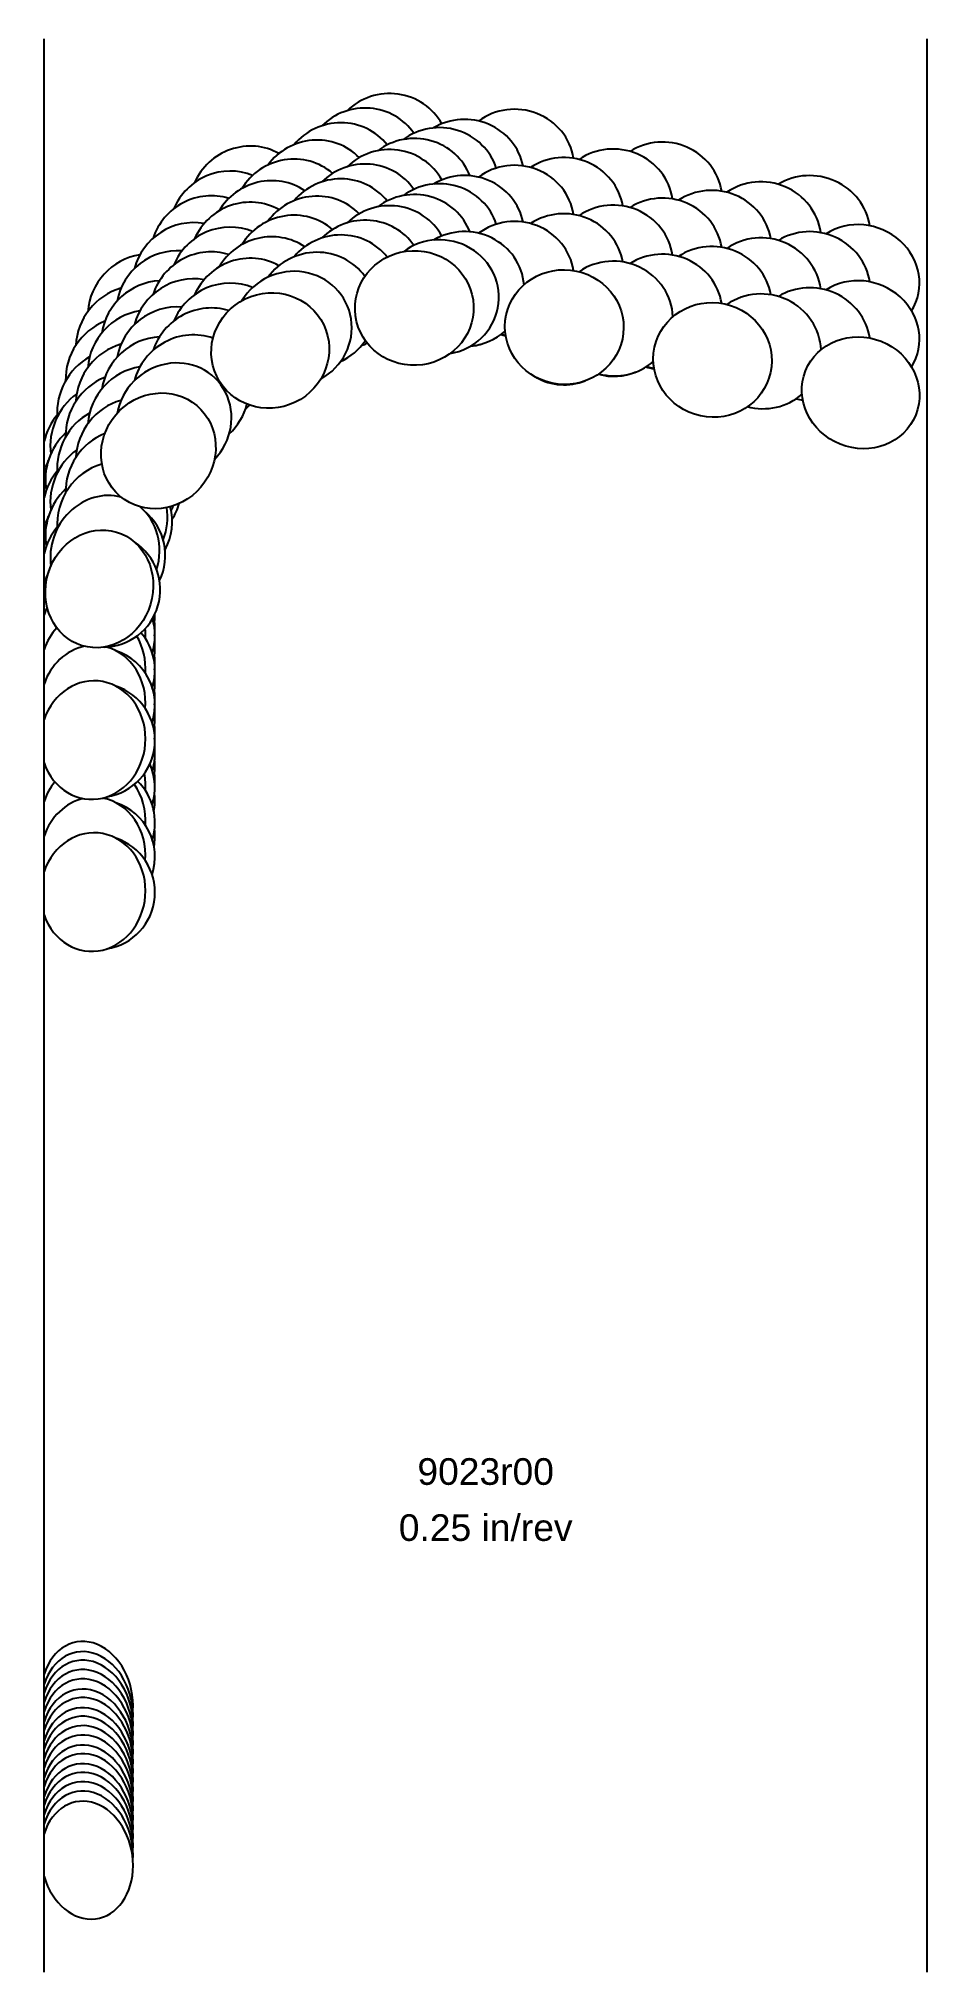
# Model space of a CAD drawing. Header units: inches. Extents: x -3.96 to 0, y -7.43 to 1.19.
import ezdxf
from ezdxf.enums import TextEntityAlignment as Align

# ---------------------------------------------------------------- set-up
doc = ezdxf.new("R2010")
doc.units = ezdxf.units.IN
doc.header["$MEASUREMENT"] = 0
for name, color, linetype, true_color in [('Blade_1', 30, 'Continuous', 0xff7f00), ('Blade_2', 7, 'Continuous', 0xcccc00), ('Blade_3', 7, 'Continuous', 0x00cc00), ('Blade_4', 7, 'Continuous', 0x00cccc), ('Blade_5', 7, 'Continuous', 0x0066cc), ('Blade_6', 190, 'Continuous', 0x7f00ff)]:
    doc.layers.add(name, color=color, linetype=linetype, true_color=true_color)
doc.layers.add('Gage_Line', color=7, linetype='Continuous')
doc.styles.get("Standard").update_dxf_attribs({"font": 'arial.ttf'})

msp = doc.modelspace()

# ---------------------------------------------------------------- linework, layer by layer
at = {"layer": 'Blade_1'}
for centre, major_axis, ratio, start_param, end_param in [((-2.286836, 0.489533), (0.264323, 0.009666), 0.96604008, 6.5941706, 8.48234063), ((-1.618254, 0.40439), (0.262934, -0.028741), 0.96565762, 6.55409325, 8.56265481), ((-2.929123, 0.299711), (0.238277, 0.114823), 0.96667979, 6.7936276, 8.46483919), ((-0.957327, 0.258159), (0.258411, -0.056427), 0.96499324, 6.66375281, 8.67370663), ((-2.286836, 0.239533), (0.264323, 0.009666), 0.96604008, 6.5941706, 8.48234063), ((-1.618254, 0.15439), (0.262934, -0.028741), 0.96565762, 6.55409325, 8.56265481), ((-0.297076, 0.111721), (0.245643, -0.098081), 0.93312722, 6.11399829, 8.84096067), ((-2.929123, 0.049711), (0.238277, 0.114823), 0.96667979, 6.7936276, 8.46483919), ((-0.957327, 0.008159), (0.258411, -0.056427), 0.96499324, 6.66375281, 8.67370663), ((-3.427607, -0.147408), (0.171285, 0.201548), 0.9411193, 7.00038016, 8.43064462), ((-0.297076, -0.138279), (0.245643, -0.098081), 0.93312722, 6.11399829, 8.84096067), ((-3.427607, -0.397408), (0.171285, 0.201548), 0.9411193, 7.00038016, 8.43064462), ((-1.617805, -0.097862), (0.255, 0), 1, 4.19642555, 5.08326352), ((-3.691053, -0.762468), (0.076295, 0.253257), 0.90082936, 7.27913829, 8.35918275), ((-3.691053, -1.012468), (0.076295, 0.253257), 0.90082936, 7.27913829, 8.35918275), ((-3.67446, -1.267112), (0.072851, 0.244372), 1, 3.45006006, 5.98642174), ((-3.697979, -1.437935), (0.022225, 0.25403), 1, 4.73524446, 4.92272293), ((-3.719399, -1.936361), (0.02326, 0.263475), 0.88515815, 2.04504067, 7.57854969), ((-3.697979, -1.937935), (0.022225, 0.25403), 1, 3.38829636, 6.04920252), ((-3.697979, -1.687935), (0.022225, 0.25403), 1, 4.61834826, 4.92272293), ((-3.697979, -2.115475), (0.022225, 0.25403), 1, 4.73544094, 4.92292051), ((-3.719399, -2.613863), (0.02326, 0.263475), 0.88515815, 2.04504067, 7.57854969), ((-3.697979, -2.615475), (0.022225, 0.25403), 1, 3.38741855, 6.04836605), ((-3.697979, -2.365475), (0.022225, 0.25403), 1, 4.61834826, 4.92292051), ((-3.745982, -6.428964), (-0.046152, 0.260442), 0.76862713, 4.32593874, 7.25720391), ((-3.745982, -6.678964), (-0.046152, 0.260442), 0.76862713, 4.41277592, 7.25720391), ((-3.745982, -6.928964), (-0.046152, 0.260442), 0.76862713, 1.71439693, 7.25720391)]:
    msp.add_ellipse(centre, major_axis=major_axis, ratio=ratio, start_param=start_param, end_param=end_param, dxfattribs=at)
for centre, major_axis, ratio in [((-2.286836, -0.010467), (0.264323, 0.009666), 0.96604008), ((-1.618254, -0.09561), (0.262934, -0.028741), 0.96565762), ((-2.929123, -0.200289), (0.238277, 0.114823), 0.96667979), ((-0.957327, -0.241841), (0.258411, -0.056427), 0.96499324), ((-0.297076, -0.388279), (0.245643, -0.098081), 0.93312722), ((-3.427607, -0.647408), (0.171285, 0.201548), 0.9411193), ((-3.691053, -1.262468), (0.076295, 0.253257), 0.90082936)]:
    msp.add_ellipse(centre, major_axis=major_axis, ratio=ratio, dxfattribs=at)
at = {"layer": 'Blade_2'}
for centre, major_axis, ratio, start_param, end_param in [((-2.174292, 0.537815), (0.264355, -0.008766), 0.96588771, 6.61568002, 8.5426126), ((-2.828935, 0.396024), (0.245509, 0.098415), 0.96659959, 6.74258015, 8.51825055), ((-2.174292, 0.287815), (0.264355, -0.008766), 0.96588771, 6.61568002, 8.5426126), ((-2.828935, 0.146024), (0.245509, 0.098415), 0.96659959, 6.74258015, 8.51825055), ((-2.174292, 0.037815), (0.264355, -0.008766), 0.96588771, 4.92423156, 8.5426126), ((-3.358948, -0.013244), (0.18458, 0.189448), 0.94683094, 6.94226175, 8.47048679), ((-2.828935, -0.103976), (0.245509, 0.098415), 0.96659959, 4.83742545, 8.51825055), ((-3.358948, -0.263244), (0.18458, 0.189448), 0.94683094, 6.94226175, 8.47048679), ((-3.358948, -0.513244), (0.18458, 0.189448), 0.94683094, 4.7228586, 8.47048679), ((-3.665939, -0.607809), (0.093559, 0.2474), 0.90825403, 7.2214204, 8.39349724), ((-3.665939, -0.857809), (0.093559, 0.2474), 0.90825403, 7.2214204, 8.39349724), ((-3.665939, -1.107809), (0.093559, 0.2474), 0.90825403, 6.3737125, 8.39349724), ((-3.665939, -1.107809), (0.093559, 0.2474), 0.90825403, 4.77478539, 5.98679438), ((-3.65158, -1.112913), (0.089303, 0.238851), 1, 4.61224393, 5.94913366), ((-3.719399, -1.778322), (0.02326, 0.263475), 0.88515815, 6.5449318, 7.57854969), ((-3.719399, -1.778322), (0.02326, 0.263475), 0.88515815, 4.72245722, 6.12098861), ((-3.697979, -1.779896), (0.022225, 0.25403), 1, 4.48458842, 6.04920252), ((-3.697979, -1.529896), (0.022225, 0.25403), 1, 4.61142252, 4.91586606), ((-3.697979, -1.957436), (0.022225, 0.25403), 1, 4.72179072, 4.91606348), ((-3.719399, -2.455824), (0.02326, 0.263475), 0.88515815, 6.56713435, 7.57854969), ((-3.719399, -2.455824), (0.02326, 0.263475), 0.88515815, 4.7223284, 6.19804866), ((-3.697979, -2.457436), (0.022225, 0.25403), 1, 4.48458842, 6.04836605), ((-3.697979, -2.207436), (0.022225, 0.25403), 1, 4.61162212, 4.91606348), ((-3.745982, -6.383825), (-0.046152, 0.260442), 0.76862713, 4.39946927, 7.25720391), ((-3.745982, -6.633825), (-0.046152, 0.260442), 0.76862713, 4.39946927, 7.25720391), ((-3.745982, -6.883825), (-0.046152, 0.260442), 0.76862713, 4.39946927, 7.25720391)]:
    msp.add_ellipse(centre, major_axis=major_axis, ratio=ratio, start_param=start_param, end_param=end_param, dxfattribs=at)
at = {"layer": 'Blade_3'}
for centre, major_axis, ratio, start_param, end_param in [((-2.06156, 0.574453), (0.264206, -0.012469), 0.96585379, 6.52224333, 8.45426617), ((-2.725266, 0.481383), (0.251758, 0.081105), 0.96650796, 6.73040968, 8.50162838), ((-1.397898, 0.44248), (0.261909, -0.036934), 0.96551564, 6.55772009, 8.61310467), ((-2.06156, 0.324453), (0.264206, -0.012469), 0.96585379, 6.52224333, 8.45426617), ((-0.737019, 0.296325), (0.255465, -0.068539), 0.96446259, 6.6680809, 8.74028035), ((-2.725266, 0.231383), (0.251758, 0.081105), 0.96650796, 6.73040968, 8.50162838), ((-1.397898, 0.19248), (0.261909, -0.036934), 0.96551564, 6.55772009, 8.61310467), ((-3.28399, 0.11228), (0.197371, 0.176082), 0.95224978, 6.91721828, 8.46440499), ((-2.06156, 0.074453), (0.264206, -0.012469), 0.96585379, 6.40550585, 8.45426617), ((-0.737019, 0.046325), (0.255465, -0.068539), 0.96446259, 6.6680809, 8.74028035), ((-2.725266, -0.018617), (0.251758, 0.081105), 0.96650796, 6.57963108, 8.50162838), ((-1.397898, -0.05752), (0.261909, -0.036934), 0.96551564, 6.46105072, 8.61310467), ((-3.28399, -0.13772), (0.197371, 0.176082), 0.95224978, 6.91721828, 8.46440499), ((-0.737019, -0.203675), (0.255465, -0.068539), 0.96446259, 6.58435085, 8.74028035), ((-3.28399, -0.38772), (0.197371, 0.176082), 0.95224978, 6.75493692, 8.46440499), ((-2.725266, -0.018617), (0.251758, 0.081105), 0.96650796, 4.83909805, 5.39898508), ((-2.061406, 0.072943), (0.255, 0), 1, 4.80803916, 5.01719407), ((-2.06156, 0.074453), (0.264206, -0.012469), 0.96585379, 4.85742058, 5.50500973), ((-3.633043, -0.458768), (0.109978, 0.240552), 0.91539822, 7.17145117, 8.39533681), ((-1.397898, -0.05752), (0.261909, -0.036934), 0.96551564, 4.59467114, 5.58008454), ((-1.397304, -0.060139), (0.255, 0), 1, 4.43923127, 5.10747592), ((-0.737019, -0.203675), (0.255465, -0.068539), 0.96446259, 4.71232964, 5.70873227), ((-3.633043, -0.708768), (0.109978, 0.240552), 0.91539822, 7.17145117, 8.39533681), ((-3.28399, -0.38772), (0.197371, 0.176082), 0.95224978, 4.73558162, 5.32875335), ((-3.633043, -0.958768), (0.109978, 0.240552), 0.91539822, 6.93602384, 8.39533681), ((-3.633043, -0.958768), (0.109978, 0.240552), 0.91539822, 4.77729231, 5.33619127), ((-3.620814, -0.964081), (0.104936, 0.232408), 1, 4.63006502, 5.40542839), ((-3.697979, -1.375329), (0.022225, 0.25403), 1, 4.61142252, 4.80453902), ((-3.719399, -1.623755), (0.02326, 0.263475), 0.88515815, 7.14070363, 7.57854969), ((-3.697979, -1.625329), (0.022225, 0.25403), 1, 4.49174045, 5.51496525), ((-3.719399, -1.623755), (0.02326, 0.263475), 0.88515815, 4.73430529, 5.39725469), ((-3.697979, -1.802769), (0.022225, 0.25403), 1, 4.72842091, 4.90901468), ((-3.697979, -2.052769), (0.022225, 0.25403), 1, 4.61142252, 4.90901468), ((-3.719399, -2.301157), (0.02326, 0.263475), 0.88515815, 7.19144021, 7.57854969), ((-3.719399, -2.301157), (0.02326, 0.263475), 0.88515815, 4.73383137, 5.47568104), ((-3.697979, -2.302769), (0.022225, 0.25403), 1, 4.49153469, 5.59679595), ((-3.745982, -6.342159), (-0.046152, 0.260442), 0.76862713, 4.40612628, 7.25720391), ((-3.745982, -6.592159), (-0.046152, 0.260442), 0.76862713, 4.40612628, 7.25720391), ((-3.745982, -6.842159), (-0.046152, 0.260442), 0.76862713, 4.40612628, 7.25720391)]:
    msp.add_ellipse(centre, major_axis=major_axis, ratio=ratio, start_param=start_param, end_param=end_param, dxfattribs=at)
at = {"layer": 'Blade_4'}
for centre, major_axis, ratio, start_param, end_param in [((-2.618596, 0.558868), (0.256678, 0.063847), 0.96640982, 6.69383161, 8.50444091), ((-2.618596, 0.308868), (0.256678, 0.063847), 0.96640982, 6.69383161, 8.50444091), ((-3.203119, 0.232164), (0.209238, 0.161801), 0.95737688, 6.8679336, 8.47491251), ((-2.618596, 0.058868), (0.256678, 0.063847), 0.96640982, 6.69383161, 8.50444091), ((-3.203119, -0.017836), (0.209238, 0.161801), 0.95737688, 6.8679336, 8.47491251), ((-3.592571, -0.312284), (0.126333, 0.232379), 0.92225742, 7.11681468, 8.40988001), ((-3.203119, -0.267836), (0.209238, 0.161801), 0.95737688, 6.8679336, 8.47491251), ((-2.618596, 0.058868), (0.256678, 0.063847), 0.96640982, 4.85133844, 4.95623197), ((-3.592571, -0.562284), (0.126333, 0.232379), 0.92225742, 7.11681468, 8.40988001), ((-3.203119, -0.267836), (0.209238, 0.161801), 0.95737688, 4.75378221, 4.85132797), ((-3.592571, -0.812284), (0.126333, 0.232379), 0.92225742, 7.11681468, 8.40988001), ((-3.592571, -0.812284), (0.126333, 0.232379), 0.92225742, 4.7749865, 4.86422843), ((-3.582365, -0.817607), (0.1205, 0.224732), 1, 4.64638619, 4.94831698), ((-3.719399, -1.469188), (0.02326, 0.263475), 0.88515815, 7.43996294, 7.57854969), ((-3.719399, -1.469188), (0.02326, 0.263475), 0.88515815, 4.73430529, 4.90508549), ((-3.697979, -1.470762), (0.022225, 0.25403), 1, 4.49174045, 5.09834255), ((-3.697979, -1.648202), (0.022225, 0.25403), 1, 4.72166878, 4.91586606), ((-3.697979, -1.898202), (0.022225, 0.25403), 1, 4.72166878, 4.91586606), ((-3.719399, -2.14659), (0.02326, 0.263475), 0.88515815, 7.5442345, 7.57854969), ((-3.697979, -2.148202), (0.022225, 0.25403), 1, 4.49174045, 5.22461993), ((-3.719399, -2.14659), (0.02326, 0.263475), 0.88515815, 4.73417476, 5.02256034), ((-3.745982, -6.300492), (-0.046152, 0.260442), 0.76862713, 4.40612436, 7.25720391), ((-3.745982, -6.550492), (-0.046152, 0.260442), 0.76862713, 4.40612436, 7.25720391), ((-3.745982, -6.800492), (-0.046152, 0.260442), 0.76862713, 4.40612436, 7.25720391)]:
    msp.add_ellipse(centre, major_axis=major_axis, ratio=ratio, start_param=start_param, end_param=end_param, dxfattribs=at)
at = {"layer": 'Blade_5'}
for centre, major_axis, ratio, start_param, end_param in [((-2.509541, 0.62501), (0.260499, 0.045831), 0.96629784, 6.69758494, 8.48222119), ((-1.838506, 0.6199), (0.263706, -0.020479), 0.96576811, 6.50707169, 8.58739455), ((-1.177657, 0.473558), (0.260437, -0.04618), 0.96530787, 6.60854723, 8.61512571), ((-3.116723, 0.34242), (0.21986, 0.147044), 0.96221377, 6.85276196, 8.46141717), ((-2.509541, 0.37501), (0.260499, 0.045831), 0.96629784, 6.69758494, 8.48222119), ((-1.838506, 0.3699), (0.263706, -0.020479), 0.96576811, 6.50707169, 8.58739455), ((-0.517001, 0.327012), (0.252391, -0.079112), 0.95095076, 6.71608356, 8.73534473), ((-1.177657, 0.223558), (0.260437, -0.04618), 0.96530787, 6.60854723, 8.61512571), ((-3.116723, 0.09242), (0.21986, 0.147044), 0.96221377, 6.85276196, 8.46141717), ((-2.509541, 0.12501), (0.260499, 0.045831), 0.96629784, 6.69758494, 8.48222119), ((-1.838506, 0.1199), (0.263706, -0.020479), 0.96576811, 6.50707169, 8.58739455), ((-0.517001, 0.077012), (0.252391, -0.079112), 0.95095076, 6.71608356, 8.73534473), ((-1.177657, -0.026442), (0.260437, -0.04618), 0.96530787, 6.60854723, 8.61512571), ((-3.116723, -0.15758), (0.21986, 0.147044), 0.96221377, 6.85276196, 8.46141717), ((-0.517001, -0.172988), (0.252391, -0.079112), 0.95095076, 6.71608356, 8.73534473), ((-3.544706, -0.172418), (0.141718, 0.22333), 0.92883311, 7.08192454, 8.40760192), ((-3.544706, -0.422418), (0.141718, 0.22333), 0.92883311, 7.08192454, 8.40760192), ((-1.838206, 0.118052), (0.255, 0), 1, 4.46349778, 4.55010792), ((-1.838506, 0.1199), (0.263706, -0.020479), 0.96576811, 4.55281435, 4.63114996), ((-1.176904, -0.029737), (0.255, 0), 1, 4.3980383, 4.55217551), ((-1.177657, -0.026442), (0.260437, -0.04618), 0.96530787, 4.59213009, 4.72830456), ((-3.544706, -0.672418), (0.141718, 0.22333), 0.92883311, 7.08192454, 8.40760192), ((-0.517001, -0.172988), (0.252391, -0.079112), 0.95095076, 4.74171328, 4.85793155), ((-3.717477, -0.818727), (0.041286, 0.261258), 0.88514092, 7.47241166, 7.6727691), ((-3.717477, -1.068727), (0.041286, 0.261258), 0.88514092, 7.47241166, 7.6727691), ((-3.717477, -1.318727), (0.041286, 0.261258), 0.88514092, 7.47241166, 7.6727691), ((-3.696233, -1.321752), (0.039451, 0.25193), 1, 4.5594839, 4.60411454), ((-3.697979, -1.497107), (0.022225, 0.25403), 1, 4.73531912, 4.91594108), ((-3.697979, -1.747107), (0.022225, 0.25403), 1, 4.73531912, 4.91594108), ((-3.697979, -1.997107), (0.022225, 0.25403), 1, 4.49887625, 4.91594108), ((-3.745982, -6.262297), (-0.046152, 0.260442), 0.76862713, 4.41277592, 7.25720391), ((-3.745982, -6.512297), (-0.046152, 0.260442), 0.76862713, 4.41277592, 7.25720391), ((-3.745982, -6.762297), (-0.046152, 0.260442), 0.76862713, 4.41277592, 7.25720391)]:
    msp.add_ellipse(centre, major_axis=major_axis, ratio=ratio, start_param=start_param, end_param=end_param, dxfattribs=at)
at = {"layer": 'Blade_6'}
for centre, major_axis, ratio, start_param, end_param in [((-2.398791, 0.689927), (0.263057, 0.027587), 0.96617379, 6.66444557, 8.5407147), ((-3.025313, 0.453169), (0.229722, 0.131103), 0.96675488, 6.80968024, 8.51321587), ((-2.398791, 0.439927), (0.263057, 0.027587), 0.96617379, 6.66444557, 8.5407147), ((-3.025313, 0.203169), (0.229722, 0.131103), 0.96675488, 6.80968024, 8.51321587), ((-2.398791, 0.189927), (0.263057, 0.027587), 0.96617379, 6.66444557, 8.5407147), ((-3.489555, -0.029262), (0.156863, 0.212965), 0.93512036, 7.0318891, 8.44953743), ((-3.025313, -0.046831), (0.229722, 0.131103), 0.96675488, 6.80968024, 8.51321587), ((-3.489555, -0.279262), (0.156863, 0.212965), 0.93512036, 7.0318891, 8.44953743), ((-3.489555, -0.529262), (0.156863, 0.212965), 0.93512036, 7.0318891, 8.44953743), ((-3.708196, -0.661636), (0.05869, 0.257906), 0.89312459, 7.33395575, 7.8368595), ((-3.708196, -0.911636), (0.05869, 0.257906), 0.89312459, 7.33395575, 7.8368595), ((-3.708196, -1.161636), (0.05869, 0.257906), 0.89312459, 7.33395575, 7.8368595), ((-3.697979, -1.589068), (0.022225, 0.25403), 1, 4.72849561, 4.91594108), ((-3.697979, -1.839068), (0.022225, 0.25403), 1, 4.60456358, 4.91594108), ((-3.745982, -6.217159), (-0.046152, 0.260442), 0.76862713, 4.39947119, 7.25720391), ((-3.745982, -6.467159), (-0.046152, 0.260442), 0.76862713, 4.39947119, 7.25720391), ((-3.745982, -6.717159), (-0.046152, 0.260442), 0.76862713, 4.39947119, 7.25720391)]:
    msp.add_ellipse(centre, major_axis=major_axis, ratio=ratio, start_param=start_param, end_param=end_param, dxfattribs=at)
at = {"layer": 'Gage_Line'}
for p, q in [((-3.9375, -7.428964), (-3.9375, 1.189927)), ((0, -7.428964), (0, 1.189927))]:
    msp.add_line(p, q, dxfattribs=at)

# ---------------------------------------------------------------- texts
for s, p in [('9023r00', (-1.96875, -5.196723)), ('0.25 in/rev', (-1.96875, -5.446723))]:
    msp.add_text(s, height=0.11875).set_placement(p, align=Align.MIDDLE_CENTER)

doc.saveas('drawing.dxf')
